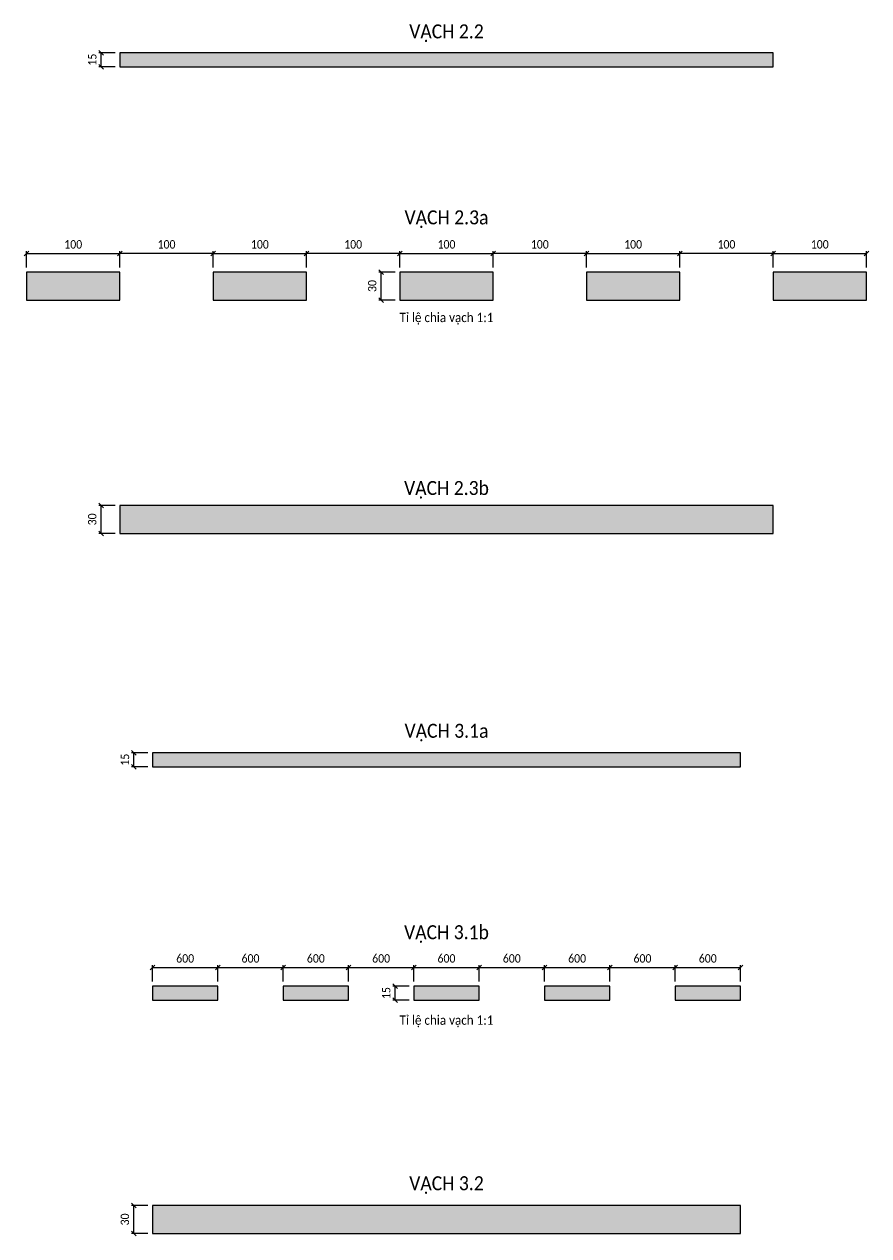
# Model space of a CAD drawing. Header units: metres. Extents: x 933 to 1419, y -2020 to 374.
# Drawn here: x 976.9 to 1157.9, y -185.6 to 73.9 of the extents above; entities that cross this region are included whole.
import ezdxf
from ezdxf.enums import TextEntityAlignment as Align

# ---------------------------------------------------------------- set-up
doc = ezdxf.new("R2010")
doc.units = ezdxf.units.M
doc.layers.add('ATGT-DIM', color=30, linetype='Continuous')
doc.layers.add('ATGT-Text', color=3, linetype='Continuous')
doc.styles.add('ATGT-Text', font='calibril.ttf', dxfattribs={"width": 0.9})
doc.dimstyles.new('ATGT-DIM', dxfattribs={"dimtxt": 1.8, "dimasz": 1, "dimexe": 0.5, "dimexo": 0.5, "dimgap": 1, "dimtad": 1, "dimdec": 0, "dimlfac": 5, "dimtxsty": 'ATGT-Text', "dimblk": 'OBLIQUE', "dimcen": 0, "dimclrd": 30, "dimclre": 30, "dimclrt": 2, "dimadec": 0, "dimazin": 0, "dimtfac": 1, "dimtdec": 0, "dimtmove": 0, "dimatfit": 3, "dimfxl": 3, "dimfxlon": 1, "dimlwe": -1, "dimarcsym": 2})

# ---------------------------------------------------------------- blocks, each defined once
blk = doc.blocks.new('_Oblique')
at = {"color": 0, "linetype": 'ByBlock', "lineweight": -2}
blk.add_line((-0.5, -0.5), (0.5, 0.5), dxfattribs=at)
blk = doc.blocks.new('*D17')
at = {"layer": 'ATGT-DIM', "color": 30, "transparency": 16777216}
for p, q in [((-71, -297), (-74.5, -297)), ((-71, -300), (-74.5, -300))]:
    blk.add_line(p, q, dxfattribs=at)
at = {"layer": 'ATGT-DIM', "color": 30, "lineweight": -2, "transparency": 16777216}
blk.add_line((-74, -300), (-74, -297), dxfattribs=at)
at = {"layer": 'Defpoints', "color": 0, "transparency": 16777216}
for p in [(-74, -297), (-70, -297), (-70, -300)]:
    blk.add_point(p, dxfattribs=at)
at = {"layer": 'ATGT-DIM', "color": 30, "lineweight": -2, "transparency": 16777216}
for p, rotation in [((-74, -297), 90), ((-74, -300), 270)]:
    blk.add_blockref('_Oblique', p, dxfattribs=dict(at, rotation=rotation))
at = {"layer": 'ATGT-DIM', "color": 2, "transparency": 16777216, "insert": (-75.91, -298.5), "char_height": 1.8, "attachment_point": 5, "rotation": 90, "style": 'ATGT-Text'}
blk.add_mtext('15', dxfattribs=at)
blk = doc.blocks.new('*D23')
at = {"layer": 'ATGT-DIM', "color": 30, "transparency": 16777216}
for p, q in [((-11, -344), (-14.5, -344)), ((-11, -350), (-14.5, -350))]:
    blk.add_line(p, q, dxfattribs=at)
at = {"layer": 'ATGT-DIM', "color": 30, "lineweight": -2, "transparency": 16777216}
blk.add_line((-14, -350), (-14, -344), dxfattribs=at)
at = {"layer": 'Defpoints', "color": 0, "transparency": 16777216}
for p in [(-14, -344), (-10, -344), (-10, -350)]:
    blk.add_point(p, dxfattribs=at)
at = {"layer": 'ATGT-DIM', "color": 30, "lineweight": -2, "transparency": 16777216}
for p, rotation in [((-14, -344), 90), ((-14, -350), 270)]:
    blk.add_blockref('_Oblique', p, dxfattribs=dict(at, rotation=rotation))
at = {"layer": 'ATGT-DIM', "color": 2, "transparency": 16777216, "insert": (-15.92, -347), "char_height": 1.8, "attachment_point": 5, "rotation": 90, "style": 'ATGT-Text'}
blk.add_mtext('30', dxfattribs=at)
blk = doc.blocks.new('*D24')
at = {"layer": 'ATGT-DIM', "color": 30, "transparency": 16777216}
for p, q in [((-10, -343), (-10, -339.5)), ((10, -343), (10, -339.5))]:
    blk.add_line(p, q, dxfattribs=at)
at = {"layer": 'ATGT-DIM', "color": 30, "lineweight": -2, "transparency": 16777216}
blk.add_line((-10, -340), (10, -340), dxfattribs=at)
at = {"layer": 'Defpoints', "color": 0, "transparency": 16777216}
for p in [(10, -340), (-10, -344), (10, -344)]:
    blk.add_point(p, dxfattribs=at)
at = {"layer": 'ATGT-DIM', "color": 30, "lineweight": -2, "transparency": 16777216, "rotation": 180}
blk.add_blockref('_Oblique', (-10, -340), dxfattribs=at)
at = {"layer": 'ATGT-DIM', "color": 30, "lineweight": -2, "transparency": 16777216}
blk.add_blockref('_Oblique', (10, -340), dxfattribs=at)
at = {"layer": 'ATGT-DIM', "color": 2, "transparency": 16777216, "insert": (0, -338.08), "char_height": 1.8, "attachment_point": 5, "style": 'ATGT-Text'}
blk.add_mtext('100', dxfattribs=at)
blk = doc.blocks.new('*D25')
at = {"layer": 'ATGT-DIM', "color": 30, "transparency": 16777216}
for p, q in [((-30, -343), (-30, -339.5)), ((-10, -343), (-10, -339.5))]:
    blk.add_line(p, q, dxfattribs=at)
at = {"layer": 'ATGT-DIM', "color": 30, "lineweight": -2, "transparency": 16777216}
blk.add_line((-10, -340), (-30, -340), dxfattribs=at)
at = {"layer": 'Defpoints', "color": 0, "transparency": 16777216}
for p in [(-30, -340), (-30, -344), (-10, -344)]:
    blk.add_point(p, dxfattribs=at)
at = {"layer": 'ATGT-DIM', "color": 30, "lineweight": -2, "transparency": 16777216, "rotation": 180}
blk.add_blockref('_Oblique', (-30, -340), dxfattribs=at)
at = {"layer": 'ATGT-DIM', "color": 30, "lineweight": -2, "transparency": 16777216}
blk.add_blockref('_Oblique', (-10, -340), dxfattribs=at)
at = {"layer": 'ATGT-DIM', "color": 2, "transparency": 16777216, "insert": (-20, -338.08), "char_height": 1.8, "attachment_point": 5, "style": 'ATGT-Text'}
blk.add_mtext('100', dxfattribs=at)
blk = doc.blocks.new('*D26')
at = {"layer": 'ATGT-DIM', "color": 30, "transparency": 16777216}
for p, q in [((30, -343), (30, -339.5)), ((50, -343), (50, -339.5))]:
    blk.add_line(p, q, dxfattribs=at)
at = {"layer": 'ATGT-DIM', "color": 30, "lineweight": -2, "transparency": 16777216}
blk.add_line((30, -340), (50, -340), dxfattribs=at)
at = {"layer": 'Defpoints', "color": 0, "transparency": 16777216}
for p in [(50, -340), (30, -344), (50, -344)]:
    blk.add_point(p, dxfattribs=at)
at = {"layer": 'ATGT-DIM', "color": 30, "lineweight": -2, "transparency": 16777216, "rotation": 180}
blk.add_blockref('_Oblique', (30, -340), dxfattribs=at)
at = {"layer": 'ATGT-DIM', "color": 30, "lineweight": -2, "transparency": 16777216}
blk.add_blockref('_Oblique', (50, -340), dxfattribs=at)
at = {"layer": 'ATGT-DIM', "color": 2, "transparency": 16777216, "insert": (40, -338.08), "char_height": 1.8, "attachment_point": 5, "style": 'ATGT-Text'}
blk.add_mtext('100', dxfattribs=at)
blk = doc.blocks.new('*D27')
at = {"layer": 'ATGT-DIM', "color": 30, "transparency": 16777216}
for p, q in [((70, -343), (70, -339.5)), ((90, -343), (90, -339.5))]:
    blk.add_line(p, q, dxfattribs=at)
at = {"layer": 'ATGT-DIM', "color": 30, "lineweight": -2, "transparency": 16777216}
blk.add_line((70, -340), (90, -340), dxfattribs=at)
at = {"layer": 'Defpoints', "color": 0, "transparency": 16777216}
for p in [(90, -340), (70, -344), (90, -344)]:
    blk.add_point(p, dxfattribs=at)
at = {"layer": 'ATGT-DIM', "color": 30, "lineweight": -2, "transparency": 16777216, "rotation": 180}
blk.add_blockref('_Oblique', (70, -340), dxfattribs=at)
at = {"layer": 'ATGT-DIM', "color": 30, "lineweight": -2, "transparency": 16777216}
blk.add_blockref('_Oblique', (90, -340), dxfattribs=at)
at = {"layer": 'ATGT-DIM', "color": 2, "transparency": 16777216, "insert": (80, -338.08), "char_height": 1.8, "attachment_point": 5, "style": 'ATGT-Text'}
blk.add_mtext('100', dxfattribs=at)
blk = doc.blocks.new('*D18')
at = {"layer": 'ATGT-DIM', "color": 30, "transparency": 16777216}
for p, q in [((-50, -343), (-50, -339.5)), ((-30, -343), (-30, -339.5))]:
    blk.add_line(p, q, dxfattribs=at)
at = {"layer": 'ATGT-DIM', "color": 30, "lineweight": -2, "transparency": 16777216}
blk.add_line((-50, -340), (-30, -340), dxfattribs=at)
at = {"layer": 'Defpoints', "color": 0, "transparency": 16777216}
for p in [(-30, -340), (-50, -344), (-30, -344)]:
    blk.add_point(p, dxfattribs=at)
at = {"layer": 'ATGT-DIM', "color": 30, "lineweight": -2, "transparency": 16777216, "rotation": 180}
blk.add_blockref('_Oblique', (-50, -340), dxfattribs=at)
at = {"layer": 'ATGT-DIM', "color": 30, "lineweight": -2, "transparency": 16777216}
blk.add_blockref('_Oblique', (-30, -340), dxfattribs=at)
at = {"layer": 'ATGT-DIM', "color": 2, "transparency": 16777216, "insert": (-40, -338.08), "char_height": 1.8, "attachment_point": 5, "style": 'ATGT-Text'}
blk.add_mtext('100', dxfattribs=at)
blk = doc.blocks.new('*D19')
at = {"layer": 'ATGT-DIM', "color": 30, "transparency": 16777216}
for p, q in [((-90, -343), (-90, -339.5)), ((-70, -343), (-70, -339.5))]:
    blk.add_line(p, q, dxfattribs=at)
at = {"layer": 'ATGT-DIM', "color": 30, "lineweight": -2, "transparency": 16777216}
blk.add_line((-90, -340), (-70, -340), dxfattribs=at)
at = {"layer": 'Defpoints', "color": 0, "transparency": 16777216}
for p in [(-70, -340), (-90, -344), (-70, -344)]:
    blk.add_point(p, dxfattribs=at)
at = {"layer": 'ATGT-DIM', "color": 30, "lineweight": -2, "transparency": 16777216, "rotation": 180}
blk.add_blockref('_Oblique', (-90, -340), dxfattribs=at)
at = {"layer": 'ATGT-DIM', "color": 30, "lineweight": -2, "transparency": 16777216}
blk.add_blockref('_Oblique', (-70, -340), dxfattribs=at)
at = {"layer": 'ATGT-DIM', "color": 2, "transparency": 16777216, "insert": (-80, -338.08), "char_height": 1.8, "attachment_point": 5, "style": 'ATGT-Text'}
blk.add_mtext('100', dxfattribs=at)
blk = doc.blocks.new('*D20')
at = {"layer": 'ATGT-DIM', "color": 30, "transparency": 16777216}
for p, q in [((-70, -343), (-70, -339.5)), ((-50, -343), (-50, -339.5))]:
    blk.add_line(p, q, dxfattribs=at)
at = {"layer": 'ATGT-DIM', "color": 30, "lineweight": -2, "transparency": 16777216}
blk.add_line((-50, -340), (-70, -340), dxfattribs=at)
at = {"layer": 'Defpoints', "color": 0, "transparency": 16777216}
for p in [(-70, -340), (-70, -344), (-50, -344)]:
    blk.add_point(p, dxfattribs=at)
at = {"layer": 'ATGT-DIM', "color": 30, "lineweight": -2, "transparency": 16777216, "rotation": 180}
blk.add_blockref('_Oblique', (-70, -340), dxfattribs=at)
at = {"layer": 'ATGT-DIM', "color": 30, "lineweight": -2, "transparency": 16777216}
blk.add_blockref('_Oblique', (-50, -340), dxfattribs=at)
at = {"layer": 'ATGT-DIM', "color": 2, "transparency": 16777216, "insert": (-60, -338.08), "char_height": 1.8, "attachment_point": 5, "style": 'ATGT-Text'}
blk.add_mtext('100', dxfattribs=at)
blk = doc.blocks.new('*D21')
at = {"layer": 'ATGT-DIM', "color": 30, "transparency": 16777216}
for p, q in [((10, -343), (10, -339.5)), ((30, -343), (30, -339.5))]:
    blk.add_line(p, q, dxfattribs=at)
at = {"layer": 'ATGT-DIM', "color": 30, "lineweight": -2, "transparency": 16777216}
blk.add_line((30, -340), (10, -340), dxfattribs=at)
at = {"layer": 'Defpoints', "color": 0, "transparency": 16777216}
for p in [(10, -340), (10, -344), (30, -344)]:
    blk.add_point(p, dxfattribs=at)
at = {"layer": 'ATGT-DIM', "color": 30, "lineweight": -2, "transparency": 16777216, "rotation": 180}
blk.add_blockref('_Oblique', (10, -340), dxfattribs=at)
at = {"layer": 'ATGT-DIM', "color": 30, "lineweight": -2, "transparency": 16777216}
blk.add_blockref('_Oblique', (30, -340), dxfattribs=at)
at = {"layer": 'ATGT-DIM', "color": 2, "transparency": 16777216, "insert": (20, -338.08), "char_height": 1.8, "attachment_point": 5, "style": 'ATGT-Text'}
blk.add_mtext('100', dxfattribs=at)
blk = doc.blocks.new('*D22')
at = {"layer": 'ATGT-DIM', "color": 30, "transparency": 16777216}
for p, q in [((50, -343), (50, -339.5)), ((70, -343), (70, -339.5))]:
    blk.add_line(p, q, dxfattribs=at)
at = {"layer": 'ATGT-DIM', "color": 30, "lineweight": -2, "transparency": 16777216}
blk.add_line((70, -340), (50, -340), dxfattribs=at)
at = {"layer": 'Defpoints', "color": 0, "transparency": 16777216}
for p in [(50, -340), (50, -344), (70, -344)]:
    blk.add_point(p, dxfattribs=at)
at = {"layer": 'ATGT-DIM', "color": 30, "lineweight": -2, "transparency": 16777216, "rotation": 180}
blk.add_blockref('_Oblique', (50, -340), dxfattribs=at)
at = {"layer": 'ATGT-DIM', "color": 30, "lineweight": -2, "transparency": 16777216}
blk.add_blockref('_Oblique', (70, -340), dxfattribs=at)
at = {"layer": 'ATGT-DIM', "color": 2, "transparency": 16777216, "insert": (60, -338.08), "char_height": 1.8, "attachment_point": 5, "style": 'ATGT-Text'}
blk.add_mtext('100', dxfattribs=at)
blk = doc.blocks.new('*D28')
at = {"layer": 'ATGT-DIM', "color": 30, "transparency": 16777216}
for p, q in [((-71, -394), (-74.5, -394)), ((-71, -400), (-74.5, -400))]:
    blk.add_line(p, q, dxfattribs=at)
at = {"layer": 'ATGT-DIM', "color": 30, "lineweight": -2, "transparency": 16777216}
blk.add_line((-74, -400), (-74, -394), dxfattribs=at)
at = {"layer": 'Defpoints', "color": 0, "transparency": 16777216}
for p in [(-74, -394), (-70, -394), (-70, -400)]:
    blk.add_point(p, dxfattribs=at)
at = {"layer": 'ATGT-DIM', "color": 30, "lineweight": -2, "transparency": 16777216}
for p, rotation in [((-74, -394), 90), ((-74, -400), 270)]:
    blk.add_blockref('_Oblique', p, dxfattribs=dict(at, rotation=rotation))
at = {"layer": 'ATGT-DIM', "color": 2, "transparency": 16777216, "insert": (-75.92, -397), "char_height": 1.8, "attachment_point": 5, "rotation": 90, "style": 'ATGT-Text'}
blk.add_mtext('30', dxfattribs=at)
blk = doc.blocks.new('*D29')
at = {"layer": 'ATGT-DIM', "color": 30, "transparency": 16777216}
for p, q in [((-64, -447), (-67.5, -447)), ((-64, -450), (-67.5, -450))]:
    blk.add_line(p, q, dxfattribs=at)
at = {"layer": 'ATGT-DIM', "color": 30, "lineweight": -2, "transparency": 16777216}
blk.add_line((-67, -450), (-67, -447), dxfattribs=at)
at = {"layer": 'Defpoints', "color": 0, "transparency": 16777216}
for p in [(-67, -447), (-63, -447), (-63, -450)]:
    blk.add_point(p, dxfattribs=at)
at = {"layer": 'ATGT-DIM', "color": 30, "lineweight": -2, "transparency": 16777216}
for p, rotation in [((-67, -447), 90), ((-67, -450), 270)]:
    blk.add_blockref('_Oblique', p, dxfattribs=dict(at, rotation=rotation))
at = {"layer": 'ATGT-DIM', "color": 2, "transparency": 16777216, "insert": (-68.91, -448.5), "char_height": 1.8, "attachment_point": 5, "rotation": 90, "style": 'ATGT-Text'}
blk.add_mtext('15', dxfattribs=at)
blk = doc.blocks.new('*D30')
at = {"layer": 'ATGT-DIM', "color": 30, "transparency": 16777216}
for p, q in [((-8, -497), (-11.5, -497)), ((-8, -500), (-11.5, -500))]:
    blk.add_line(p, q, dxfattribs=at)
at = {"layer": 'ATGT-DIM', "color": 30, "lineweight": -2, "transparency": 16777216}
blk.add_line((-11, -500), (-11, -497), dxfattribs=at)
at = {"layer": 'Defpoints', "color": 0, "transparency": 16777216}
for p in [(-11, -497), (-7, -497), (-7, -500)]:
    blk.add_point(p, dxfattribs=at)
at = {"layer": 'ATGT-DIM', "color": 30, "lineweight": -2, "transparency": 16777216}
for p, rotation in [((-11, -497), 90), ((-11, -500), 270)]:
    blk.add_blockref('_Oblique', p, dxfattribs=dict(at, rotation=rotation))
at = {"layer": 'ATGT-DIM', "color": 2, "transparency": 16777216, "insert": (-12.91, -498.5), "char_height": 1.8, "attachment_point": 5, "rotation": 90, "style": 'ATGT-Text'}
blk.add_mtext('15', dxfattribs=at)
blk = doc.blocks.new('*D31')
at = {"layer": 'ATGT-DIM', "color": 30, "transparency": 16777216}
for p, q in [((-7, -496), (-7, -492.5)), ((7, -496), (7, -492.5))]:
    blk.add_line(p, q, dxfattribs=at)
at = {"layer": 'ATGT-DIM', "color": 30, "lineweight": -2, "transparency": 16777216}
blk.add_line((-7, -493), (7, -493), dxfattribs=at)
at = {"layer": 'Defpoints', "color": 0, "transparency": 16777216}
for p in [(7, -493), (-7, -497), (7, -497)]:
    blk.add_point(p, dxfattribs=at)
at = {"layer": 'ATGT-DIM', "color": 30, "lineweight": -2, "transparency": 16777216, "rotation": 180}
blk.add_blockref('_Oblique', (-7, -493), dxfattribs=at)
at = {"layer": 'ATGT-DIM', "color": 30, "lineweight": -2, "transparency": 16777216}
blk.add_blockref('_Oblique', (7, -493), dxfattribs=at)
at = {"layer": 'ATGT-DIM', "color": 2, "transparency": 16777216, "insert": (0, -491.08), "char_height": 1.8, "attachment_point": 5, "style": 'ATGT-Text'}
blk.add_mtext('600', dxfattribs=at)
blk = doc.blocks.new('*D32')
at = {"layer": 'ATGT-DIM', "color": 30, "transparency": 16777216}
for p, q in [((7, -496), (7, -492.5)), ((21, -496), (21, -492.5))]:
    blk.add_line(p, q, dxfattribs=at)
at = {"layer": 'ATGT-DIM', "color": 30, "lineweight": -2, "transparency": 16777216}
blk.add_line((7, -493), (21, -493), dxfattribs=at)
at = {"layer": 'Defpoints', "color": 0, "transparency": 16777216}
for p in [(21, -493), (7, -497), (21, -497)]:
    blk.add_point(p, dxfattribs=at)
at = {"layer": 'ATGT-DIM', "color": 30, "lineweight": -2, "transparency": 16777216, "rotation": 180}
blk.add_blockref('_Oblique', (7, -493), dxfattribs=at)
at = {"layer": 'ATGT-DIM', "color": 30, "lineweight": -2, "transparency": 16777216}
blk.add_blockref('_Oblique', (21, -493), dxfattribs=at)
at = {"layer": 'ATGT-DIM', "color": 2, "transparency": 16777216, "insert": (14, -491.08), "char_height": 1.8, "attachment_point": 5, "style": 'ATGT-Text'}
blk.add_mtext('600', dxfattribs=at)
blk = doc.blocks.new('*D366')
at = {"layer": 'ATGT-DIM', "color": 30, "transparency": 16777216}
for p, q in [((21, 4), (21, 7.5)), ((35, 4), (35, 7.5))]:
    blk.add_line(p, q, dxfattribs=at)
at = {"layer": 'ATGT-DIM', "color": 30, "lineweight": -2, "transparency": 16777216}
blk.add_line((21, 7), (35, 7), dxfattribs=at)
at = {"layer": 'Defpoints', "color": 0, "transparency": 16777216}
for p in [(35, 7), (21, 3), (35, 3)]:
    blk.add_point(p, dxfattribs=at)
at = {"layer": 'ATGT-DIM', "color": 30, "lineweight": -2, "transparency": 16777216, "rotation": 180}
blk.add_blockref('_Oblique', (21, 7), dxfattribs=at)
at = {"layer": 'ATGT-DIM', "color": 30, "lineweight": -2, "transparency": 16777216}
blk.add_blockref('_Oblique', (35, 7), dxfattribs=at)
at = {"layer": 'ATGT-DIM', "color": 2, "transparency": 16777216, "insert": (28, 8.92), "char_height": 1.8, "attachment_point": 5, "style": 'ATGT-Text'}
blk.add_mtext('600', dxfattribs=at)
blk = doc.blocks.new('*D367')
at = {"layer": 'ATGT-DIM', "color": 30, "transparency": 16777216}
for p, q in [((49, 4), (49, 7.5)), ((63, 4), (63, 7.5))]:
    blk.add_line(p, q, dxfattribs=at)
at = {"layer": 'ATGT-DIM', "color": 30, "lineweight": -2, "transparency": 16777216}
blk.add_line((49, 7), (63, 7), dxfattribs=at)
at = {"layer": 'Defpoints', "color": 0, "transparency": 16777216}
for p in [(63, 7), (49, 3), (63, 3)]:
    blk.add_point(p, dxfattribs=at)
at = {"layer": 'ATGT-DIM', "color": 30, "lineweight": -2, "transparency": 16777216, "rotation": 180}
blk.add_blockref('_Oblique', (49, 7), dxfattribs=at)
at = {"layer": 'ATGT-DIM', "color": 30, "lineweight": -2, "transparency": 16777216}
blk.add_blockref('_Oblique', (63, 7), dxfattribs=at)
at = {"layer": 'ATGT-DIM', "color": 2, "transparency": 16777216, "insert": (56, 8.92), "char_height": 1.8, "attachment_point": 5, "style": 'ATGT-Text'}
blk.add_mtext('600', dxfattribs=at)
blk = doc.blocks.new('*D368')
at = {"layer": 'ATGT-DIM', "color": 30, "transparency": 16777216}
for p, q in [((-35, 4), (-35, 7.5)), ((-21, 4), (-21, 7.5))]:
    blk.add_line(p, q, dxfattribs=at)
at = {"layer": 'ATGT-DIM', "color": 30, "lineweight": -2, "transparency": 16777216}
blk.add_line((-35, 7), (-21, 7), dxfattribs=at)
at = {"layer": 'Defpoints', "color": 0, "transparency": 16777216}
for p in [(-21, 7), (-35, 3), (-21, 3)]:
    blk.add_point(p, dxfattribs=at)
at = {"layer": 'ATGT-DIM', "color": 30, "lineweight": -2, "transparency": 16777216, "rotation": 180}
blk.add_blockref('_Oblique', (-35, 7), dxfattribs=at)
at = {"layer": 'ATGT-DIM', "color": 30, "lineweight": -2, "transparency": 16777216}
blk.add_blockref('_Oblique', (-21, 7), dxfattribs=at)
at = {"layer": 'ATGT-DIM', "color": 2, "transparency": 16777216, "insert": (-28, 8.92), "char_height": 1.8, "attachment_point": 5, "style": 'ATGT-Text'}
blk.add_mtext('600', dxfattribs=at)
blk = doc.blocks.new('*D369')
at = {"layer": 'ATGT-DIM', "color": 30, "transparency": 16777216}
for p, q in [((-63, 4), (-63, 7.5)), ((-49, 4), (-49, 7.5))]:
    blk.add_line(p, q, dxfattribs=at)
at = {"layer": 'ATGT-DIM', "color": 30, "lineweight": -2, "transparency": 16777216}
blk.add_line((-63, 7), (-49, 7), dxfattribs=at)
at = {"layer": 'Defpoints', "color": 0, "transparency": 16777216}
for p in [(-49, 7), (-63, 3), (-49, 3)]:
    blk.add_point(p, dxfattribs=at)
at = {"layer": 'ATGT-DIM', "color": 30, "lineweight": -2, "transparency": 16777216, "rotation": 180}
blk.add_blockref('_Oblique', (-63, 7), dxfattribs=at)
at = {"layer": 'ATGT-DIM', "color": 30, "lineweight": -2, "transparency": 16777216}
blk.add_blockref('_Oblique', (-49, 7), dxfattribs=at)
at = {"layer": 'ATGT-DIM', "color": 2, "transparency": 16777216, "insert": (-56, 8.92), "char_height": 1.8, "attachment_point": 5, "style": 'ATGT-Text'}
blk.add_mtext('600', dxfattribs=at)
blk = doc.blocks.new('*D370')
at = {"layer": 'ATGT-DIM', "color": 30, "transparency": 16777216}
for p, q in [((-21, 4), (-21, 7.5)), ((-7, 4), (-7, 7.5))]:
    blk.add_line(p, q, dxfattribs=at)
at = {"layer": 'ATGT-DIM', "color": 30, "lineweight": -2, "transparency": 16777216}
blk.add_line((-21, 7), (-7, 7), dxfattribs=at)
at = {"layer": 'Defpoints', "color": 0, "transparency": 16777216}
for p in [(-7, 7), (-21, 3), (-7, 3)]:
    blk.add_point(p, dxfattribs=at)
at = {"layer": 'ATGT-DIM', "color": 30, "lineweight": -2, "transparency": 16777216, "rotation": 180}
blk.add_blockref('_Oblique', (-21, 7), dxfattribs=at)
at = {"layer": 'ATGT-DIM', "color": 30, "lineweight": -2, "transparency": 16777216}
blk.add_blockref('_Oblique', (-7, 7), dxfattribs=at)
at = {"layer": 'ATGT-DIM', "color": 2, "transparency": 16777216, "insert": (-14, 8.92), "char_height": 1.8, "attachment_point": 5, "style": 'ATGT-Text'}
blk.add_mtext('600', dxfattribs=at)
blk = doc.blocks.new('*D371')
at = {"layer": 'ATGT-DIM', "color": 30, "transparency": 16777216}
for p, q in [((-49, 4), (-49, 7.5)), ((-35, 4), (-35, 7.5))]:
    blk.add_line(p, q, dxfattribs=at)
at = {"layer": 'ATGT-DIM', "color": 30, "lineweight": -2, "transparency": 16777216}
blk.add_line((-49, 7), (-35, 7), dxfattribs=at)
at = {"layer": 'Defpoints', "color": 0, "transparency": 16777216}
for p in [(-35, 7), (-49, 3), (-35, 3)]:
    blk.add_point(p, dxfattribs=at)
at = {"layer": 'ATGT-DIM', "color": 30, "lineweight": -2, "transparency": 16777216, "rotation": 180}
blk.add_blockref('_Oblique', (-49, 7), dxfattribs=at)
at = {"layer": 'ATGT-DIM', "color": 30, "lineweight": -2, "transparency": 16777216}
blk.add_blockref('_Oblique', (-35, 7), dxfattribs=at)
at = {"layer": 'ATGT-DIM', "color": 2, "transparency": 16777216, "insert": (-42, 8.92), "char_height": 1.8, "attachment_point": 5, "style": 'ATGT-Text'}
blk.add_mtext('600', dxfattribs=at)
blk = doc.blocks.new('*D372')
at = {"layer": 'ATGT-DIM', "color": 30, "transparency": 16777216}
for p, q in [((35, 4), (35, 7.5)), ((49, 4), (49, 7.5))]:
    blk.add_line(p, q, dxfattribs=at)
at = {"layer": 'ATGT-DIM', "color": 30, "lineweight": -2, "transparency": 16777216}
blk.add_line((35, 7), (49, 7), dxfattribs=at)
at = {"layer": 'Defpoints', "color": 0, "transparency": 16777216}
for p in [(49, 7), (35, 3), (49, 3)]:
    blk.add_point(p, dxfattribs=at)
at = {"layer": 'ATGT-DIM', "color": 30, "lineweight": -2, "transparency": 16777216, "rotation": 180}
blk.add_blockref('_Oblique', (35, 7), dxfattribs=at)
at = {"layer": 'ATGT-DIM', "color": 30, "lineweight": -2, "transparency": 16777216}
blk.add_blockref('_Oblique', (49, 7), dxfattribs=at)
at = {"layer": 'ATGT-DIM', "color": 2, "transparency": 16777216, "insert": (42, 8.92), "char_height": 1.8, "attachment_point": 5, "style": 'ATGT-Text'}
blk.add_mtext('600', dxfattribs=at)
blk = doc.blocks.new('*D33')
at = {"layer": 'ATGT-DIM', "color": 30, "transparency": 16777216}
for p, q in [((-64, -544), (-67.5, -544)), ((-64, -550), (-67.5, -550))]:
    blk.add_line(p, q, dxfattribs=at)
at = {"layer": 'ATGT-DIM', "color": 30, "lineweight": -2, "transparency": 16777216}
blk.add_line((-67, -550), (-67, -544), dxfattribs=at)
at = {"layer": 'Defpoints', "color": 0, "transparency": 16777216}
for p in [(-67, -544), (-63, -544), (-63, -550)]:
    blk.add_point(p, dxfattribs=at)
at = {"layer": 'ATGT-DIM', "color": 30, "lineweight": -2, "transparency": 16777216}
for p, rotation in [((-67, -544), 90), ((-67, -550), 270)]:
    blk.add_blockref('_Oblique', p, dxfattribs=dict(at, rotation=rotation))
at = {"layer": 'ATGT-DIM', "color": 2, "transparency": 16777216, "insert": (-68.92, -547), "char_height": 1.8, "attachment_point": 5, "rotation": 90, "style": 'ATGT-Text'}
blk.add_mtext('30', dxfattribs=at)
blk = doc.blocks.new('ATGT-Vach2.2')
blk.add_hatch(color=7).paths.add_polyline_path([(-70, 3), (-70, 0), (70, 0), (70, 3)])
at = {"color": 7}
blk.add_lwpolyline([(-70, 3), (-70, 0), (70, 0), (70, 3)], close=True, dxfattribs=at)
at = {"layer": 'ATGT-Text', "style": 'ATGT-Text', "width": 0.9}
blk.add_text('VẠCH 2.2', height=3, dxfattribs=at).set_placement((0, 6.06), align=Align.CENTER)
at = {"layer": 'ATGT-DIM'}
dim = blk.add_linear_dim(base=(-74, 3), p1=(-70, 0), p2=(-70, 3), angle=90, text='15', dimstyle='ATGT-DIM', override={"dimtxsty": 'ATGT-Text'}, dxfattribs=at)
dim.commit()
dim.dimension.update_dxf_attribs({"geometry": '*D17', "text_midpoint": (-74, 1.5), "dimtype": 128, "insert": (0, 300)})
blk = doc.blocks.new('ATGT-Vach2.3a')
for points in [[(-90, 6), (-90, 0), (-70, 0), (-70, 6)], [(-50, 6), (-50, 0), (-30, 0), (-30, 6)], [(-10, 6), (-10, 0), (10, 0), (10, 6)], [(30, 6), (30, 0), (50, 0), (50, 6)], [(70, 6), (70, 0), (90, 0), (90, 6)]]:
    blk.add_hatch(color=7).paths.add_polyline_path(points)
at = {"color": 7}
for points in [[(-90, 6), (-90, 0), (-70, 0), (-70, 6)], [(-50, 6), (-50, 0), (-30, 0), (-30, 6)], [(-10, 6), (-10, 0), (10, 0), (10, 6)], [(30, 6), (30, 0), (50, 0), (50, 6)], [(70, 6), (70, 0), (90, 0), (90, 6)]]:
    blk.add_lwpolyline(points, close=True, dxfattribs=at)
at = {"layer": 'ATGT-Text', "style": 'ATGT-Text', "width": 0.9}
for s, height, p in [('VẠCH 2.3a', 3, (0, 16.21)), ('Tỉ lệ chia vạch 1:1', 2, (0, -4.73))]:
    blk.add_text(s, height=height, dxfattribs=at).set_placement(p, align=Align.CENTER)
at = {"layer": 'ATGT-DIM'}
for base, p1, p2, picture, middle in [((-70, 10), (-90, 6), (-70, 6), '*D19', (-80, 11.92)), ((-70, 10), (-50, 6), (-70, 6), '*D20', (-60, 11.92)), ((-30, 10), (-50, 6), (-30, 6), '*D18', (-40, 11.92)), ((-30, 10), (-10, 6), (-30, 6), '*D25', (-20, 11.92)), ((10, 10), (-10, 6), (10, 6), '*D24', (0, 11.92)), ((10, 10), (30, 6), (10, 6), '*D21', (20, 11.92)), ((50, 10), (30, 6), (50, 6), '*D26', (40, 11.92)), ((50, 10), (70, 6), (50, 6), '*D22', (60, 11.92)), ((90, 10), (70, 6), (90, 6), '*D27', (80, 11.92))]:
    dim = blk.add_linear_dim(base=base, p1=p1, p2=p2, dimstyle='ATGT-DIM', override={"dimtxsty": 'ATGT-Text'}, dxfattribs=at)
    dim.commit()
    dim.dimension.update_dxf_attribs({"geometry": picture, "text_midpoint": middle, "insert": (0, 350)})
dim = blk.add_linear_dim(base=(-14, 6), p1=(-10, 0), p2=(-10, 6), angle=90, text='30', dimstyle='ATGT-DIM', override={"dimtxsty": 'ATGT-Text'}, dxfattribs=at)
dim.commit()
dim.dimension.update_dxf_attribs({"geometry": '*D23', "text_midpoint": (-14, 3), "dimtype": 128, "insert": (0, 350)})
blk = doc.blocks.new('ATGT-Vach2.3b')
blk.add_hatch(color=7).paths.add_polyline_path([(-70, 6), (-70, 0), (70, 0), (70, 6)])
at = {"color": 7}
blk.add_lwpolyline([(-70, 6), (-70, 0), (70, 0), (70, 6)], close=True, dxfattribs=at)
at = {"layer": 'ATGT-Text', "style": 'ATGT-Text', "width": 0.9}
blk.add_text('VẠCH 2.3b', height=3, dxfattribs=at).set_placement((0, 8.22), align=Align.CENTER)
at = {"layer": 'ATGT-DIM'}
dim = blk.add_linear_dim(base=(-74, 6), p1=(-70, 0), p2=(-70, 6), angle=90, text='30', dimstyle='ATGT-DIM', override={"dimtxsty": 'ATGT-Text'}, dxfattribs=at)
dim.commit()
dim.dimension.update_dxf_attribs({"geometry": '*D28', "text_midpoint": (-74, 3), "dimtype": 128, "insert": (0, 400)})
blk = doc.blocks.new('ATGT-Vach3.1a')
blk.add_hatch(color=7).paths.add_polyline_path([(-63, 3), (-63, 0), (63, 0), (63, 3)])
at = {"color": 7}
blk.add_lwpolyline([(-63, 3), (-63, 0), (63, 0), (63, 3)], close=True, dxfattribs=at)
at = {"layer": 'ATGT-Text', "style": 'ATGT-Text', "width": 0.9}
blk.add_text('VẠCH 3.1a', height=3, dxfattribs=at).set_placement((0, 6.2), align=Align.CENTER)
at = {"layer": 'ATGT-DIM'}
dim = blk.add_linear_dim(base=(-67, 3), p1=(-63, 0), p2=(-63, 3), angle=90, dimstyle='ATGT-DIM', override={"dimtxsty": 'ATGT-Text'}, dxfattribs=at)
dim.commit()
dim.dimension.update_dxf_attribs({"geometry": '*D29', "text_midpoint": (-67, 1.5), "dimtype": 128, "insert": (0, 450)})
blk = doc.blocks.new('ATGT-Vach3.1b')
for points in [[(-63, 3), (-63, 0), (-49, 0), (-49, 3)], [(-35, 3), (-35, 0), (-21, 0), (-21, 3)], [(-7, 3), (-7, 0), (7, 0), (7, 3)], [(21, 3), (21, 0), (35, 0), (35, 3)], [(49, 3), (49, 0), (63, 0), (63, 3)]]:
    blk.add_hatch(color=7).paths.add_polyline_path(points)
at = {"color": 7}
for points in [[(-63, 3), (-63, 0), (-49, 0), (-49, 3)], [(-35, 3), (-35, 0), (-21, 0), (-21, 3)], [(-7, 3), (-7, 0), (7, 0), (7, 3)], [(21, 3), (21, 0), (35, 0), (35, 3)], [(49, 3), (49, 0), (63, 0), (63, 3)]]:
    blk.add_lwpolyline(points, close=True, dxfattribs=at)
at = {"layer": 'ATGT-Text', "style": 'ATGT-Text', "width": 0.9}
for s, height, p in [('VẠCH 3.1b', 3, (0, 13.04)), ('Tỉ lệ chia vạch 1:1', 2, (0, -5.29))]:
    blk.add_text(s, height=height, dxfattribs=at).set_placement(p, align=Align.CENTER)
at = {"layer": 'ATGT-DIM'}
for base, p1, p2, picture, middle in [((-49, 7), (-63, 3), (-49, 3), '*D369', (-56, 7)), ((-21, 7), (-35, 3), (-21, 3), '*D368', (-28, 7)), ((35, 7), (21, 3), (35, 3), '*D366', (28, 7)), ((63, 7), (49, 3), (63, 3), '*D367', (56, 7))]:
    dim = blk.add_linear_dim(base=base, p1=p1, p2=p2, text='600', dimstyle='ATGT-DIM', override={"dimtxsty": 'ATGT-Text'}, dxfattribs=at)
    dim.commit()
    dim.dimension.update_dxf_attribs({"geometry": picture, "text_midpoint": middle, "dimtype": 128})
for base, p1, p2, picture, middle in [((-35, 7), (-49, 3), (-35, 3), '*D371', (-42, 8.92)), ((-7, 7), (-21, 3), (-7, 3), '*D370', (-14, 8.92)), ((49, 7), (35, 3), (49, 3), '*D372', (42, 8.92))]:
    dim = blk.add_linear_dim(base=base, p1=p1, p2=p2, text='600', dimstyle='ATGT-DIM', override={"dimtxsty": 'ATGT-Text'}, dxfattribs=at)
    dim.commit()
    dim.dimension.update_dxf_attribs({"geometry": picture, "text_midpoint": middle})
dim = blk.add_linear_dim(base=(7, 7), p1=(-7, 3), p2=(7, 3), text='600', dimstyle='ATGT-DIM', override={"dimtxsty": 'ATGT-Text'}, dxfattribs=at)
dim.commit()
dim.dimension.update_dxf_attribs({"geometry": '*D31', "text_midpoint": (0, 7), "dimtype": 128, "insert": (0, 500)})
dim = blk.add_linear_dim(base=(21, 7), p1=(7, 3), p2=(21, 3), text='600', dimstyle='ATGT-DIM', override={"dimtxsty": 'ATGT-Text'}, dxfattribs=at)
dim.commit()
dim.dimension.update_dxf_attribs({"geometry": '*D32', "text_midpoint": (14, 8.92), "insert": (0, 500)})
dim = blk.add_linear_dim(base=(-11, 3), p1=(-7, 0), p2=(-7, 3), angle=90, dimstyle='ATGT-DIM', override={"dimtxsty": 'ATGT-Text'}, dxfattribs=at)
dim.commit()
dim.dimension.update_dxf_attribs({"geometry": '*D30', "text_midpoint": (-11, 1.5), "dimtype": 128, "insert": (0, 500)})
blk = doc.blocks.new('ATGT-Vach3.2')
blk.add_hatch(color=7).paths.add_polyline_path([(-63, 6), (-63, 0), (63, 0), (63, 6)])
at = {"color": 7}
blk.add_lwpolyline([(-63, 6), (-63, 0), (63, 0), (63, 6)], close=True, dxfattribs=at)
at = {"layer": 'ATGT-Text', "style": 'ATGT-Text', "width": 0.9}
blk.add_text('VẠCH 3.2', height=3, dxfattribs=at).set_placement((0, 9.25), align=Align.CENTER)
at = {"layer": 'ATGT-DIM'}
dim = blk.add_linear_dim(base=(-67, 6), p1=(-63, 0), p2=(-63, 6), angle=90, dimstyle='ATGT-DIM', override={"dimtxsty": 'ATGT-Text'}, dxfattribs=at)
dim.commit()
dim.dimension.update_dxf_attribs({"geometry": '*D33', "text_midpoint": (-67, 3), "dimtype": 128, "insert": (0, 550)})

msp = doc.modelspace()

# ---------------------------------------------------------------- block references
for name, p in [('ATGT-Vach2.2', (1067.35, 64.85)), ('ATGT-Vach2.3a', (1067.35, 14.85)), ('ATGT-Vach2.3b', (1067.35, -35.15)), ('ATGT-Vach3.1a', (1067.35, -85.15)), ('ATGT-Vach3.1b', (1067.35, -135.15)), ('ATGT-Vach3.2', (1067.35, -185.15))]:
    msp.add_blockref(name, p)

doc.saveas('drawing.dxf')
